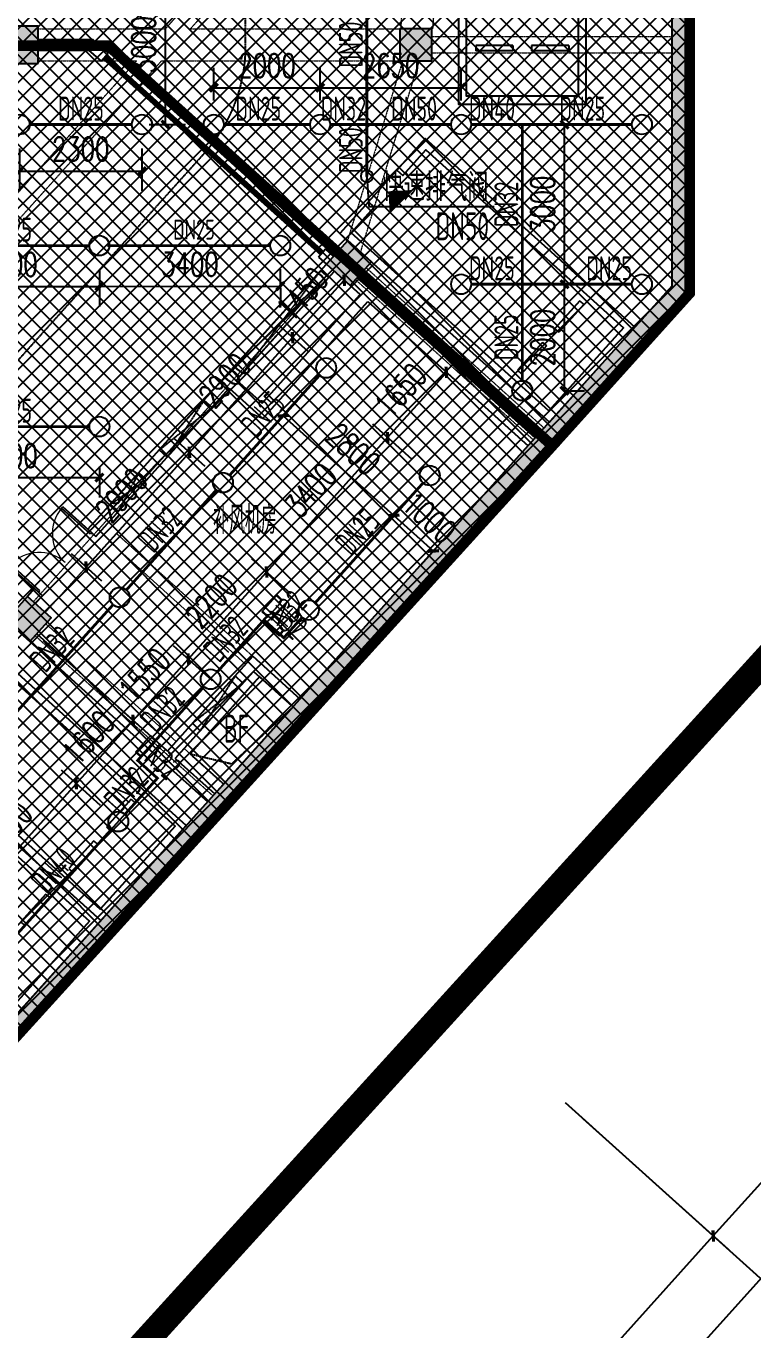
# Model space of a CAD drawing. Extents: x 6824721 to 16538177, y 2478193 to 6665639.
# Drawn here: x 8808386 to 8822050, y 2750555 to 2775051 of the extents above; entities that cross this region are included whole.
import ezdxf

# ---------------------------------------------------------------- set-up
doc = ezdxf.new("R2010")
doc.units = 0
doc.header["$LTSCALE"] = 10
for name, pattern in [('__DASH', [0.35, 0.25, -0.1]), ('CONTINOUS', [0]), ('DASH', [0.35, 0.25, -0.1])]:
    doc.linetypes.add(name, pattern=pattern)
for name, color, linetype in [('0-wo', 8, 'Continuous'), ('00-停车位', 67, 'Continuous'), ('AXIS', 3, 'Continuous'), ('PUB_HATCH', 8, 'Continuous'), ('S-梁-实线', 4, 'CONTINOUS'), ('S-梁-虚线', 4, 'DASH'), ('W-EQUIP_喷头', 7, 'Continuous'), ('W-PIPE-喷淋中', 6, 'Continuous'), ('W-TEXT_喷淋', 7, 'Continuous'), ('W-TWT_DIM', 3, 'Continuous'), ('W-TWT_LEAD', 3, 'Continuous'), ('W-VALVE_喷淋', 7, 'Continuous'), ('WALL', 9, 'Continuous'), ('画水辅助', 6, 'Continuous')]:
    doc.layers.add(name, color=color, linetype=linetype)
doc.layers.add('钢梁', color=141, linetype='Continuous', lineweight=18)
doc.styles.add('8B2_02', font='tssdeng.shx', dxfattribs={"width": 0.7, "bigfont": 'TSSDCHN.shx'})
doc.styles.add('_TCH_DIM_T3', font='SIMPLEX', dxfattribs={"width": 0.705882, "bigfont": 'GBCBIG'})
doc.styles.add('_TWT_PIPEDN', font='TSSDENG', dxfattribs={"width": 0.8, "height": 3.5, "bigfont": 'TSSDCHN'})
doc.styles.add('_TWT_SERIAL', font='TSSDENG', dxfattribs={"width": 0.8, "height": 3.5, "bigfont": 'TSSDCHN'})
doc.styles.add('STANDARD_T3', font='TSSDENG.shx', dxfattribs={"width": 0.56, "bigfont": 'TSSDCHN.shx'})
doc.dimstyles.new('_TCH_ARCH&&150', dxfattribs={"dimtxt": 525, "dimasz": 150, "dimexe": 375, "dimexo": 450, "dimgap": 150, "dimtad": 1, "dimdec": 0, "dimzin": 0, "dimdsep": 46, "dimtxsty": 'STANDARD_T3', "dimblk": 'ARCHTICK', "dimcen": 0.09, "dimclrt": 7, "dimazin": 2, "dimtfac": 1, "dimtdec": 0, "dimtix": 1, "dimtmove": 2, "dimatfit": 3, "dimfxl": 0, "dimtolj": 1, "dimtzin": 0, "dimarcsym": 0})
doc.dimstyles.new('_TWT_ARCH&&150', dxfattribs={"dimtxt": 446.25, "dimasz": 150, "dimexe": 375, "dimexo": 450, "dimgap": 189.375, "dimtad": 1, "dimdec": 0, "dimzin": 0, "dimdsep": 46, "dimtxsty": '_TCH_DIM_T3', "dimblk": 'ARCHTICK', "dimcen": 0.09, "dimclrt": 7, "dimazin": 2, "dimtfac": 1, "dimtdec": 0, "dimtix": 1, "dimtmove": 2, "dimatfit": 3, "dimfxl": 0, "dimtolj": 1, "dimtzin": 0, "dimarcsym": 0})

# ---------------------------------------------------------------- blocks, each defined once
blk = doc.blocks.new('车位2400x5300')
at = {"layer": '00-停车位', "color": 251}
for p, q in [((-875, -1000), (-175, -1000)), ((-875, -1100), (-875, -1000)), ((-875, -1100), (-175, -1100)), ((-175, -1100), (-175, -1000)), ((175, -1000), (875, -1000)), ((175, -1100), (175, -1000)), ((175, -1100), (875, -1100)), ((875, -1100), (875, -1000)), ((400, -5300), (-400, -5300))]:
    blk.add_line(p, q, dxfattribs=at)
blk.add_lwpolyline([(400, -5150), (400, -5300), (1200, -5300), (1200, 0), (-1200, 0), (-1200, -5300), (-400, -5300), (-400, -5150), (-1050, -5150), (-1050, -150), (1050, -150), (1050, -5150), (400, -5150)], dxfattribs=at)
blk.add_lwpolyline([(0, -5150, 0, 600, 0), (0, -4850, 600, 600, 0)], format="xyseb", dxfattribs=at)
blk = doc.blocks.new('A$C405108C4')
at = {"color": 252, "linetype": 'DASH', "elevation": 2600}
for points in [[(103688, -175552), (105511, -173826)], [(105362, -173692), (103837, -175686)]]:
    blk.add_lwpolyline(points, dxfattribs=at)
at = {"color": 252, "linetype": 'DASH'}
for points in [[(102327, -177063), (103312, -176268)], [(103164, -176134), (102476, -177197)], [(101939, -177494), (101552, -178222)], [(102088, -177628), (101404, -178089)], [(103896, -181448), (102950, -182199)], [(103755, -181306), (103092, -182341)]]:
    blk.add_lwpolyline(points, dxfattribs=at)
at = {"layer": '画水辅助', "color": 4, "elevation": 2600}
blk.add_lwpolyline([(105362, -173692), (103688, -175552), (103837, -175686), (105511, -173826), (105362, -173692)], dxfattribs=at)
at = {"layer": '画水辅助', "color": 4}
for points in [[(103312, -176268), (102476, -177197), (102327, -177063), (103164, -176134), (103312, -176268)], [(102088, -177628), (101939, -177494), (101404, -178089), (101552, -178222), (102088, -177628)], [(103755, -181306), (102950, -182199), (103092, -182341), (103896, -181448), (103755, -181306)]]:
    blk.add_lwpolyline(points, dxfattribs=at)
blk = doc.blocks.new('_FZH')
blk.add_lwpolyline([(-0.5, -0.5), (0.5, -0.5), (0.5, 0.5), (-0.5, 0.5)], close=True)
at = {"layer": 'PUB_HATCH'}
blk.add_solid([(-0.5, -0.5), (0.5, -0.5), (-0.5, 0.5), (0.5, 0.5)], dxfattribs=at)
blk = doc.blocks.new('$DorLib2D$00000213')
at = {"color": 0, "linetype": 'DASH', "const_width": 0.02}
blk.add_lwpolyline([(0.5, 0), (-0.5, 0)], dxfattribs=at)
blk = doc.blocks.new('$DorLib2D$00000002')
for p, q in [((-0.5, 0), (-0.5, 0.4875)), ((-0.475, 0.4875), (-0.5, 0.4875)), ((-0.475, 0), (-0.475, 0.4875)), ((0.475, 0), (0.475, 0.4875)), ((0.475, 0.4875), (0.5, 0.4875)), ((0.5, 0), (0.5, 0.4875)), ((-0.5, 0), (-0.475, 0)), ((0.5, 0), (0.475, 0))]:
    blk.add_line(p, q)
at = {"lineweight": 13}
for centre, start, end in [((-0.4875, 0), 0, 88.53072), ((0.4875, 0), 91.46928, 180)]:
    blk.add_arc(centre, 0.4875, start, end, dxfattribs=at)
blk = doc.blocks.new('_ArchTick')
at = {"color": 0, "linetype": 'ByBlock', "const_width": 0.4}
blk.add_lwpolyline([(-0.5, -0.5), (0.5, 0.5)], dxfattribs=at)
blk = doc.blocks.new('*D266')
at = {"layer": 'AXIS', "color": 0, "lineweight": -2, "transparency": 16777216}
for p, q in [((91809, 733633), (95432, 730371)), ((5657, 631227), (95154, 730622)), ((2313, 634238), (5936, 630976))]:
    blk.add_line(p, q, dxfattribs=at)
at = {"layer": 'Defpoints', "color": 0, "transparency": 16777216}
for p in [(91475, 733934), (95154, 730622), (1979, 634539)]:
    blk.add_point(p, dxfattribs=at)
at = {"layer": 'AXIS', "color": 0, "lineweight": -2, "transparency": 16777216, "xscale": 150, "yscale": 150, "zscale": 150}
for p, rotation in [((95154, 730622), 47.99999999999577), ((5657, 631227), 227.9999999999958)]:
    blk.add_blockref('_ArchTick', p, dxfattribs=dict(at, rotation=rotation))
at = {"layer": 'AXIS', "color": 7, "transparency": 16777216, "insert": (50099, 681200), "char_height": 446.2, "attachment_point": 5, "rotation": 48, "style": '_TCH_DIM_T3'}
blk.add_mtext('\\A1;133750', dxfattribs=at)
blk = doc.blocks.new('*D269')
at = {"layer": 'AXIS', "color": 0, "lineweight": -2, "transparency": 16777216}
for p, q in [((20380, 654303), (23111, 651844)), ((16810, 645406), (22832, 652094)), ((14358, 647614), (17089, 645155))]:
    blk.add_line(p, q, dxfattribs=at)
at = {"layer": 'Defpoints', "color": 0, "transparency": 16777216}
for p in [(20045, 654604), (22832, 652094), (14023, 647915)]:
    blk.add_point(p, dxfattribs=at)
at = {"layer": 'AXIS', "color": 0, "lineweight": -2, "transparency": 16777216, "xscale": 150, "yscale": 150, "zscale": 150}
for p, rotation in [((22832, 652094), 47.9999999999955), ((16810, 645406), 227.9999999999955)]:
    blk.add_blockref('_ArchTick', p, dxfattribs=dict(at, rotation=rotation))
at = {"layer": 'AXIS', "color": 7, "transparency": 16777216, "insert": (19515, 649026), "char_height": 446.2, "attachment_point": 5, "rotation": 48, "style": '_TCH_DIM_T3'}
blk.add_mtext('\\A1;9000', dxfattribs=at)
blk = doc.blocks.new('*D270')
at = {"layer": 'AXIS', "color": 0, "lineweight": -2, "transparency": 16777216}
for p, q in [((26402, 660991), (29133, 658532)), ((22832, 652094), (28854, 658783)), ((20380, 654303), (23111, 651844))]:
    blk.add_line(p, q, dxfattribs=at)
at = {"layer": 'Defpoints', "color": 0, "transparency": 16777216}
for p in [(26068, 661292), (28854, 658783), (20045, 654604)]:
    blk.add_point(p, dxfattribs=at)
at = {"layer": 'AXIS', "color": 0, "lineweight": -2, "transparency": 16777216, "xscale": 150, "yscale": 150, "zscale": 150}
for p, rotation in [((28854, 658783), 47.99999999999608), ((22832, 652094), 227.9999999999961)]:
    blk.add_blockref('_ArchTick', p, dxfattribs=dict(at, rotation=rotation))
at = {"layer": 'AXIS', "color": 7, "transparency": 16777216, "insert": (25537, 655715), "char_height": 446.2, "attachment_point": 5, "rotation": 48, "style": '_TCH_DIM_T3'}
blk.add_mtext('\\A1;9000', dxfattribs=at)
blk = doc.blocks.new('jkytk')
at = {"layer": 'WALL', "color": 1, "const_width": 200}
blk.add_lwpolyline([(8498859, 2828327), (8482776, 2828327), (8482776, 2792327), (8498891, 2792327), (8498891, 2783328), (8504550, 2783328), (8512897, 2775813), (8515479, 2778680), (8515479, 2788843), (8565856, 2844792), (8558488, 2851427), (8549989, 2851427), (8549989, 2856072), (8515539, 2856072), (8515539, 2864326), (8498940, 2864325), (8498889, 2828327)], dxfattribs=at)
blk.add_lwpolyline([(8466189, 2792334), (8461189, 2792327), (8461189, 2792327), (8434039, 2792327), (8434039, 2753027), (8434039, 2753027), (8434039, 2759127), (8434039, 2759127), (8434039, 2753027), (8403214, 2753027), (8403214, 2744027), (8403214, 2744027), (8403214, 2739327), (8479774, 2739327), (8512896, 2775811), (8504549, 2783327), (8498891, 2783328), (8498891, 2792315), (8482776, 2792342), (8482776, 2801322), (8466189, 2801322)], close=True, dxfattribs=at)
blk = doc.blocks.new('LIANGMOBAN')
at = {"layer": 'S-梁-实线', "lineweight": 18}
for p, q in [((1943041, 49089), (1940478, 51398)), ((1941737, 47640), (1939284, 49848)), ((1941885, 47506), (1943190, 48956)), ((1943933, 48286), (1943190, 48956)), ((1942628, 46837), (1941885, 47506))]:
    blk.add_line(p, q, dxfattribs=at)
at = {"layer": 'S-梁-虚线', "color": 8, "lineweight": 18}
for p, q in [((1946562, 61027), (1946925, 66494)), ((1946313, 66337), (1941533, 61028)), ((1942004, 61028), (1946275, 65773)), ((1945961, 61028), (1946275, 65773)), ((1939141, 61028), (1941533, 61028)), ((1942004, 61028), (1945941, 61028)), ((1951056, 60878), (1946541, 60878)), ((1946541, 60578), (1951056, 60578)), ((1933025, 51579), (1940993, 60428)), ((1933416, 51491), (1941464, 60428)), ((1939141, 60428), (1940993, 60428)), ((1941464, 60428), (1945941, 60428)), ((1945992, 60428), (1944954, 57042)), ((1945203, 56832), (1946306, 60428)), ((1939050, 50261), (1944671, 56503)), ((1948651, 53526), (1945306, 56537)), ((1940611, 51546), (1944894, 56303)), ((1945106, 56314), (1948450, 53303)), ((1944067, 48435), (1940611, 51546)), ((1939273, 50060), (1940478, 51398)), ((1942428, 46614), (1939083, 49625)), ((1943041, 49089), (1941737, 47640))]:
    blk.add_line(p, q, dxfattribs=at)
blk = doc.blocks.new('*D579')
at = {"layer": 'Defpoints', "color": 0, "transparency": 16777216}
for p in [(8811456, 2767043), (8812088, 2766474), (8810147, 2764319)]:
    blk.add_point(p, dxfattribs=at)
at = {"layer": 'W-TWT_DIM', "color": 0, "lineweight": -2, "transparency": 16777216}
for p, q in [((8811753, 2766775), (8811177, 2767294)), ((8809515, 2764888), (8811456, 2767043)), ((8809813, 2764620), (8809237, 2765139))]:
    blk.add_line(p, q, dxfattribs=at)
at = {"layer": 'W-TWT_DIM', "color": 0, "lineweight": -2, "transparency": 16777216, "xscale": 150, "yscale": 150, "zscale": 150}
for p, rotation in [((8811456, 2767043), 48.00000000003931), ((8809515, 2764888), 228.0000000000393)]:
    blk.add_blockref('_ArchTick', p, dxfattribs=dict(at, rotation=rotation))
at = {"layer": 'W-TWT_DIM', "color": 7, "transparency": 16777216, "insert": (8810179, 2766241), "char_height": 446.2, "attachment_point": 5, "rotation": 48, "style": '_TCH_DIM_T3'}
blk.add_mtext('\\A1;2900', dxfattribs=at)
blk = doc.blocks.new('*D580')
at = {"layer": 'Defpoints', "color": 0, "transparency": 16777216}
for p in [(8813396, 2769198), (8814028, 2768629), (8812088, 2766474)]:
    blk.add_point(p, dxfattribs=at)
at = {"layer": 'W-TWT_DIM', "color": 0, "lineweight": -2, "transparency": 16777216}
for p, q in [((8813694, 2768930), (8813118, 2769449)), ((8811456, 2767043), (8813396, 2769198)), ((8811753, 2766775), (8811177, 2767294))]:
    blk.add_line(p, q, dxfattribs=at)
at = {"layer": 'W-TWT_DIM', "color": 0, "lineweight": -2, "transparency": 16777216, "xscale": 150, "yscale": 150, "zscale": 150}
for p, rotation in [((8813396, 2769198), 48.00000000003891), ((8811456, 2767043), 228.0000000000389)]:
    blk.add_blockref('_ArchTick', p, dxfattribs=dict(at, rotation=rotation))
at = {"layer": 'W-TWT_DIM', "color": 7, "transparency": 16777216, "insert": (8812120, 2768396), "char_height": 446.2, "attachment_point": 5, "rotation": 48, "style": '_TCH_DIM_T3'}
blk.add_mtext('\\A1;2900', dxfattribs=at)
blk = doc.blocks.new('*D581')
at = {"layer": 'Defpoints', "color": 0, "transparency": 16777216}
for p in [(8814367, 2770276), (8814998, 2769707), (8814028, 2768629)]:
    blk.add_point(p, dxfattribs=at)
at = {"layer": 'W-TWT_DIM', "color": 0, "lineweight": -2, "transparency": 16777216}
for p, q in [((8814664, 2770008), (8814088, 2770527)), ((8813396, 2769198), (8814367, 2770276)), ((8813694, 2768930), (8813118, 2769449))]:
    blk.add_line(p, q, dxfattribs=at)
at = {"layer": 'W-TWT_DIM', "color": 0, "lineweight": -2, "transparency": 16777216, "xscale": 150, "yscale": 150, "zscale": 150}
for p, rotation in [((8814367, 2770276), 48.00000000003084), ((8813396, 2769198), 228.0000000000309)]:
    blk.add_blockref('_ArchTick', p, dxfattribs=dict(at, rotation=rotation))
at = {"layer": 'W-TWT_DIM', "color": 7, "transparency": 16777216, "insert": (8813575, 2770013), "char_height": 446.2, "attachment_point": 5, "rotation": 48, "style": '_TCH_DIM_T3'}
blk.add_mtext('\\A1;1450', dxfattribs=at)
blk = doc.blocks.new('*D656')
at = {"layer": 'Defpoints', "color": 0, "transparency": 16777216}
for p in [(8813914, 2773894), (8811914, 2773201), (8813914, 2773201)]:
    blk.add_point(p, dxfattribs=at)
at = {"layer": 'W-TWT_DIM', "color": 0, "lineweight": -2, "transparency": 16777216}
for p, q in [((8811914, 2773651), (8811914, 2774269)), ((8813914, 2773651), (8813914, 2774269)), ((8811914, 2773894), (8813914, 2773894))]:
    blk.add_line(p, q, dxfattribs=at)
at = {"layer": 'W-TWT_DIM', "color": 0, "lineweight": -2, "transparency": 16777216, "xscale": 150, "yscale": 150, "zscale": 150, "rotation": 180}
blk.add_blockref('_ArchTick', (8811914, 2773894), dxfattribs=at)
at = {"layer": 'W-TWT_DIM', "color": 0, "lineweight": -2, "transparency": 16777216, "xscale": 150, "yscale": 150, "zscale": 150}
blk.add_blockref('_ArchTick', (8813914, 2773894), dxfattribs=at)
at = {"layer": 'W-TWT_DIM', "color": 7, "transparency": 16777216, "insert": (8812914, 2774307), "char_height": 446.2, "attachment_point": 5, "style": '_TCH_DIM_T3'}
blk.add_mtext('\\A1;2000', dxfattribs=at)
blk = doc.blocks.new('*D657')
at = {"layer": 'Defpoints', "color": 0, "transparency": 16777216}
for p in [(8816564, 2773894), (8813914, 2773201), (8816564, 2773201)]:
    blk.add_point(p, dxfattribs=at)
at = {"layer": 'W-TWT_DIM', "color": 0, "lineweight": -2, "transparency": 16777216}
for p, q in [((8813914, 2773651), (8813914, 2774269)), ((8816564, 2773651), (8816564, 2774269)), ((8813914, 2773894), (8816564, 2773894))]:
    blk.add_line(p, q, dxfattribs=at)
at = {"layer": 'W-TWT_DIM', "color": 0, "lineweight": -2, "transparency": 16777216, "xscale": 150, "yscale": 150, "zscale": 150, "rotation": 180}
blk.add_blockref('_ArchTick', (8813914, 2773894), dxfattribs=at)
at = {"layer": 'W-TWT_DIM', "color": 0, "lineweight": -2, "transparency": 16777216, "xscale": 150, "yscale": 150, "zscale": 150}
blk.add_blockref('_ArchTick', (8816564, 2773894), dxfattribs=at)
at = {"layer": 'W-TWT_DIM', "color": 7, "transparency": 16777216, "insert": (8815239, 2774307), "char_height": 446.2, "attachment_point": 5, "style": '_TCH_DIM_T3'}
blk.add_mtext('\\A1;2650', dxfattribs=at)
blk = doc.blocks.new('*D658')
at = {"layer": 'Defpoints', "color": 0, "transparency": 16777216}
for p in [(8818107, 2773201), (8818509, 2773201), (8818107, 2770201)]:
    blk.add_point(p, dxfattribs=at)
at = {"layer": 'W-TWT_DIM', "color": 0, "lineweight": -2, "transparency": 16777216}
for p, q in [((8818509, 2770201), (8818509, 2773201)), ((8818557, 2773201), (8818884, 2773201)), ((8818557, 2770201), (8818884, 2770201))]:
    blk.add_line(p, q, dxfattribs=at)
at = {"layer": 'W-TWT_DIM', "color": 0, "lineweight": -2, "transparency": 16777216, "xscale": 150, "yscale": 150, "zscale": 150}
for p, rotation in [((8818509, 2773201), 90), ((8818509, 2770201), 270)]:
    blk.add_blockref('_ArchTick', p, dxfattribs=dict(at, rotation=rotation))
at = {"layer": 'W-TWT_DIM', "color": 7, "transparency": 16777216, "insert": (8818096, 2771701), "char_height": 446.2, "attachment_point": 5, "rotation": 90, "style": '_TCH_DIM_T3'}
blk.add_mtext('\\A1;3000', dxfattribs=at)
blk = doc.blocks.new('*D659')
at = {"layer": 'Defpoints', "color": 0, "transparency": 16777216}
for p in [(8818107, 2770201), (8818509, 2770201), (8818107, 2768201)]:
    blk.add_point(p, dxfattribs=at)
at = {"layer": 'W-TWT_DIM', "color": 0, "lineweight": -2, "transparency": 16777216}
for p, q in [((8818509, 2768201), (8818509, 2770201)), ((8818557, 2770201), (8818884, 2770201)), ((8818557, 2768201), (8818884, 2768201))]:
    blk.add_line(p, q, dxfattribs=at)
at = {"layer": 'W-TWT_DIM', "color": 0, "lineweight": -2, "transparency": 16777216, "xscale": 150, "yscale": 150, "zscale": 150}
for p, rotation in [((8818509, 2770201), 90), ((8818509, 2768201), 270)]:
    blk.add_blockref('_ArchTick', p, dxfattribs=dict(at, rotation=rotation))
at = {"layer": 'W-TWT_DIM', "color": 7, "transparency": 16777216, "insert": (8818096, 2769201), "char_height": 446.2, "attachment_point": 5, "rotation": 90, "style": '_TCH_DIM_T3'}
blk.add_mtext('\\A1;2000', dxfattribs=at)
blk = doc.blocks.new('*D787')
at = {"layer": 'Defpoints', "color": 0, "transparency": 16777216}
for p in [(8806364, 2767226), (8809764, 2767226), (8809764, 2766569)]:
    blk.add_point(p, dxfattribs=at)
at = {"layer": 'W-TWT_DIM', "color": 0, "lineweight": -2, "transparency": 16777216}
for p, q in [((8806364, 2766776), (8806364, 2766194)), ((8809764, 2766776), (8809764, 2766194)), ((8806364, 2766569), (8809764, 2766569))]:
    blk.add_line(p, q, dxfattribs=at)
at = {"layer": 'W-TWT_DIM', "color": 0, "lineweight": -2, "transparency": 16777216, "xscale": 150, "yscale": 150, "zscale": 150, "rotation": 180}
blk.add_blockref('_ArchTick', (8806364, 2766569), dxfattribs=at)
at = {"layer": 'W-TWT_DIM', "color": 0, "lineweight": -2, "transparency": 16777216, "xscale": 150, "yscale": 150, "zscale": 150}
blk.add_blockref('_ArchTick', (8809764, 2766569), dxfattribs=at)
at = {"layer": 'W-TWT_DIM', "color": 7, "transparency": 16777216, "insert": (8808064, 2766981), "char_height": 446.2, "attachment_point": 5, "style": '_TCH_DIM_T3'}
blk.add_mtext('\\A1;3400', dxfattribs=at)
blk = doc.blocks.new('*D791')
at = {"layer": 'Defpoints', "color": 0, "transparency": 16777216}
for p in [(8808264, 2773201), (8810564, 2773201), (8810564, 2772328)]:
    blk.add_point(p, dxfattribs=at)
at = {"layer": 'W-TWT_DIM', "color": 0, "lineweight": -2, "transparency": 16777216}
for p, q in [((8808264, 2772751), (8808264, 2771953)), ((8810564, 2772751), (8810564, 2771953)), ((8808264, 2772328), (8810564, 2772328))]:
    blk.add_line(p, q, dxfattribs=at)
at = {"layer": 'W-TWT_DIM', "color": 0, "lineweight": -2, "transparency": 16777216, "xscale": 150, "yscale": 150, "zscale": 150, "rotation": 180}
blk.add_blockref('_ArchTick', (8808264, 2772328), dxfattribs=at)
at = {"layer": 'W-TWT_DIM', "color": 0, "lineweight": -2, "transparency": 16777216, "xscale": 150, "yscale": 150, "zscale": 150}
blk.add_blockref('_ArchTick', (8810564, 2772328), dxfattribs=at)
at = {"layer": 'W-TWT_DIM', "color": 7, "transparency": 16777216, "insert": (8809414, 2772740), "char_height": 446.2, "attachment_point": 5, "style": '_TCH_DIM_T3'}
blk.add_mtext('\\A1;2300', dxfattribs=at)
blk = doc.blocks.new('*D951')
at = {"layer": 'Defpoints', "color": 0, "transparency": 16777216}
for p in [(8806364, 2770927), (8809764, 2770932), (8809765, 2770161)]:
    blk.add_point(p, dxfattribs=at)
at = {"layer": 'W-TWT_DIM', "color": 0, "lineweight": -2, "transparency": 16777216}
for p, q in [((8806365, 2770477), (8806366, 2769781)), ((8809765, 2770482), (8809766, 2769786)), ((8806365, 2770156), (8809765, 2770161))]:
    blk.add_line(p, q, dxfattribs=at)
at = {"layer": 'W-TWT_DIM', "color": 0, "lineweight": -2, "transparency": 16777216, "xscale": 150, "yscale": 150, "zscale": 150}
for p, rotation in [((8806365, 2770156), 180.0842584394222), ((8809765, 2770161), 0.08425843942224119)]:
    blk.add_blockref('_ArchTick', p, dxfattribs=dict(at, rotation=rotation))
at = {"layer": 'W-TWT_DIM', "color": 7, "transparency": 16777216, "insert": (8808065, 2770571), "char_height": 446.2, "attachment_point": 5, "rotation": 0.0843, "style": '_TCH_DIM_T3'}
blk.add_mtext('\\A1;3400', dxfattribs=at)
blk = doc.blocks.new('*D952')
at = {"layer": 'Defpoints', "color": 0, "transparency": 16777216}
for p in [(8809764, 2770932), (8813164, 2770937), (8813165, 2770166)]:
    blk.add_point(p, dxfattribs=at)
at = {"layer": 'W-TWT_DIM', "color": 0, "lineweight": -2, "transparency": 16777216}
for p, q in [((8809765, 2770482), (8809766, 2769786)), ((8813165, 2770487), (8813166, 2769791)), ((8809765, 2770161), (8813165, 2770166))]:
    blk.add_line(p, q, dxfattribs=at)
at = {"layer": 'W-TWT_DIM', "color": 0, "lineweight": -2, "transparency": 16777216, "xscale": 150, "yscale": 150, "zscale": 150}
for p, rotation in [((8809765, 2770161), 180.0842584394277), ((8813165, 2770166), 0.0842584394276354)]:
    blk.add_blockref('_ArchTick', p, dxfattribs=dict(at, rotation=rotation))
at = {"layer": 'W-TWT_DIM', "color": 7, "transparency": 16777216, "insert": (8811465, 2770576), "char_height": 446.2, "attachment_point": 5, "rotation": 0.0843, "style": '_TCH_DIM_T3'}
blk.add_mtext('\\A1;3400', dxfattribs=at)
blk = doc.blocks.new('*D1047')
at = {"layer": 'Defpoints', "color": 0, "transparency": 16777216}
for p in [(8816287, 2768546), (8817079, 2767833), (8815975, 2766607)]:
    blk.add_point(p, dxfattribs=at)
at = {"layer": 'W-TWT_DIM', "color": 0, "lineweight": -2, "transparency": 16777216}
for p, q in [((8816745, 2768134), (8816008, 2768797)), ((8815183, 2767320), (8816287, 2768546)), ((8815641, 2766908), (8814904, 2767571))]:
    blk.add_line(p, q, dxfattribs=at)
at = {"layer": 'W-TWT_DIM', "color": 0, "lineweight": -2, "transparency": 16777216, "xscale": 150, "yscale": 150, "zscale": 150}
for p, rotation in [((8816287, 2768546), 48.0000000000158), ((8815183, 2767320), 228.0000000000158)]:
    blk.add_blockref('_ArchTick', p, dxfattribs=dict(at, rotation=rotation))
at = {"layer": 'W-TWT_DIM', "color": 7, "transparency": 16777216, "insert": (8815428, 2768209), "char_height": 446.2, "attachment_point": 5, "rotation": 48, "style": '_TCH_DIM_T3'}
blk.add_mtext('\\A1;1650', dxfattribs=at)
blk = doc.blocks.new('*D1048')
at = {"layer": 'Defpoints', "color": 0, "transparency": 16777216}
for p in [(8815183, 2767320), (8815975, 2766607), (8813700, 2764080)]:
    blk.add_point(p, dxfattribs=at)
at = {"layer": 'W-TWT_DIM', "color": 0, "lineweight": -2, "transparency": 16777216}
for p, q in [((8815641, 2766908), (8814904, 2767571)), ((8812908, 2764794), (8815183, 2767320)), ((8813366, 2764382), (8812629, 2765045))]:
    blk.add_line(p, q, dxfattribs=at)
at = {"layer": 'W-TWT_DIM', "color": 0, "lineweight": -2, "transparency": 16777216, "xscale": 150, "yscale": 150, "zscale": 150}
for p, rotation in [((8815183, 2767320), 48.00000000002534), ((8812908, 2764794), 228.0000000000253)]:
    blk.add_blockref('_ArchTick', p, dxfattribs=dict(at, rotation=rotation))
at = {"layer": 'W-TWT_DIM', "color": 7, "transparency": 16777216, "insert": (8813739, 2766333), "char_height": 446.2, "attachment_point": 5, "rotation": 48, "style": '_TCH_DIM_T3'}
blk.add_mtext('\\A1;3400', dxfattribs=at)
blk = doc.blocks.new('*D1049')
at = {"layer": 'Defpoints', "color": 0, "transparency": 16777216}
for p in [(8812908, 2764794), (8813700, 2764080), (8812228, 2762445)]:
    blk.add_point(p, dxfattribs=at)
at = {"layer": 'W-TWT_DIM', "color": 0, "lineweight": -2, "transparency": 16777216}
for p, q in [((8813366, 2764382), (8812629, 2765045)), ((8811436, 2763159), (8812908, 2764794)), ((8811893, 2762747), (8811157, 2763410))]:
    blk.add_line(p, q, dxfattribs=at)
at = {"layer": 'W-TWT_DIM', "color": 0, "lineweight": -2, "transparency": 16777216, "xscale": 150, "yscale": 150, "zscale": 150}
for p, rotation in [((8812908, 2764794), 48.00000000002373), ((8811436, 2763159), 228.0000000000237)]:
    blk.add_blockref('_ArchTick', p, dxfattribs=dict(at, rotation=rotation))
at = {"layer": 'W-TWT_DIM', "color": 7, "transparency": 16777216, "insert": (8811865, 2764252), "char_height": 446.2, "attachment_point": 5, "rotation": 48, "style": '_TCH_DIM_T3'}
blk.add_mtext('\\A1;2200', dxfattribs=at)
blk = doc.blocks.new('*D1050')
at = {"layer": 'Defpoints', "color": 0, "transparency": 16777216}
for p in [(8811436, 2763159), (8812228, 2762445), (8811191, 2761294)]:
    blk.add_point(p, dxfattribs=at)
at = {"layer": 'W-TWT_DIM', "color": 0, "lineweight": -2, "transparency": 16777216}
for p, q in [((8811893, 2762747), (8811157, 2763410)), ((8810399, 2762007), (8811436, 2763159)), ((8810856, 2761595), (8810120, 2762258))]:
    blk.add_line(p, q, dxfattribs=at)
at = {"layer": 'W-TWT_DIM', "color": 0, "lineweight": -2, "transparency": 16777216, "xscale": 150, "yscale": 150, "zscale": 150}
for p, rotation in [((8811436, 2763159), 48.00000000004987), ((8810399, 2762007), 228.0000000000499)]:
    blk.add_blockref('_ArchTick', p, dxfattribs=dict(at, rotation=rotation))
at = {"layer": 'W-TWT_DIM', "color": 7, "transparency": 16777216, "insert": (8810611, 2762859), "char_height": 446.2, "attachment_point": 5, "rotation": 48, "style": '_TCH_DIM_T3'}
blk.add_mtext('\\A1;1550', dxfattribs=at)
blk = doc.blocks.new('*D1051')
at = {"layer": 'Defpoints', "color": 0, "transparency": 16777216}
for p in [(8810399, 2762007), (8811191, 2761294), (8810120, 2760105)]:
    blk.add_point(p, dxfattribs=at)
at = {"layer": 'W-TWT_DIM', "color": 0, "lineweight": -2, "transparency": 16777216}
for p, q in [((8810856, 2761595), (8810120, 2762258)), ((8809328, 2760818), (8810399, 2762007)), ((8809786, 2760406), (8809049, 2761069))]:
    blk.add_line(p, q, dxfattribs=at)
at = {"layer": 'W-TWT_DIM', "color": 0, "lineweight": -2, "transparency": 16777216, "xscale": 150, "yscale": 150, "zscale": 150}
for p, rotation in [((8810399, 2762007), 48.00000000001252), ((8809328, 2760818), 228.0000000000125)]:
    blk.add_blockref('_ArchTick', p, dxfattribs=dict(at, rotation=rotation))
at = {"layer": 'W-TWT_DIM', "color": 7, "transparency": 16777216, "insert": (8809557, 2761688), "char_height": 446.2, "attachment_point": 5, "rotation": 48, "style": '_TCH_DIM_T3'}
blk.add_mtext('\\A1;1600', dxfattribs=at)
blk = doc.blocks.new('*D1052')
at = {"layer": 'Defpoints', "color": 0, "transparency": 16777216}
for p in [(8809328, 2760818), (8810120, 2760105), (8808113, 2757875)]:
    blk.add_point(p, dxfattribs=at)
at = {"layer": 'W-TWT_DIM', "color": 0, "lineweight": -2, "transparency": 16777216}
for p, q in [((8809786, 2760406), (8809049, 2761069)), ((8807321, 2758588), (8809328, 2760818)), ((8807778, 2758176), (8807042, 2758839))]:
    blk.add_line(p, q, dxfattribs=at)
at = {"layer": 'W-TWT_DIM', "color": 0, "lineweight": -2, "transparency": 16777216, "xscale": 150, "yscale": 150, "zscale": 150}
for p, rotation in [((8809328, 2760818), 48.00000000001771), ((8807321, 2758588), 228.0000000000177)]:
    blk.add_blockref('_ArchTick', p, dxfattribs=dict(at, rotation=rotation))
at = {"layer": 'W-TWT_DIM', "color": 7, "transparency": 16777216, "insert": (8808018, 2759979), "char_height": 446.2, "attachment_point": 5, "rotation": 48, "style": '_TCH_DIM_T3'}
blk.add_mtext('\\A1;3000', dxfattribs=at)
blk = doc.blocks.new('*D1064')
at = {"layer": 'Defpoints', "color": 0, "transparency": 16777216}
for p in [(8815584, 2766173), (8816327, 2765504), (8816043, 2765189)]:
    blk.add_point(p, dxfattribs=at)
at = {"layer": 'W-TWT_DIM', "color": 0, "lineweight": -2, "transparency": 16777216}
for p, q in [((8815283, 2765838), (8815049, 2765579)), ((8815300, 2765858), (8816043, 2765189)), ((8816026, 2765169), (8815793, 2764910))]:
    blk.add_line(p, q, dxfattribs=at)
at = {"layer": 'W-TWT_DIM', "color": 0, "lineweight": -2, "transparency": 16777216, "xscale": 150, "yscale": 150, "zscale": 150}
for p, rotation in [((8815300, 2765858), 137.9999999999228), ((8816043, 2765189), 317.9999999999228)]:
    blk.add_blockref('_ArchTick', p, dxfattribs=dict(at, rotation=rotation))
at = {"layer": 'W-TWT_DIM', "color": 7, "transparency": 16777216, "insert": (8815966, 2765820), "char_height": 446.2, "attachment_point": 5, "rotation": 318, "style": '_TCH_DIM_T3'}
blk.add_mtext('\\A1;1000', dxfattribs=at)
blk = doc.blocks.new('*D1065')
at = {"layer": 'Defpoints', "color": 0, "transparency": 16777216}
for p in [(8813503, 2768046), (8815584, 2766173), (8815300, 2765858)]:
    blk.add_point(p, dxfattribs=at)
at = {"layer": 'W-TWT_DIM', "color": 0, "lineweight": -2, "transparency": 16777216}
for p, q in [((8813202, 2767712), (8812969, 2767453)), ((8813220, 2767731), (8815300, 2765858)), ((8815283, 2765838), (8815049, 2765579))]:
    blk.add_line(p, q, dxfattribs=at)
at = {"layer": 'W-TWT_DIM', "color": 0, "lineweight": -2, "transparency": 16777216, "xscale": 150, "yscale": 150, "zscale": 150}
for p, rotation in [((8813220, 2767731), 137.9999999999212), ((8815300, 2765858), 317.9999999999212)]:
    blk.add_blockref('_ArchTick', p, dxfattribs=dict(at, rotation=rotation))
at = {"layer": 'W-TWT_DIM', "color": 7, "transparency": 16777216, "insert": (8814536, 2767101), "char_height": 446.2, "attachment_point": 5, "rotation": 318, "style": '_TCH_DIM_T3'}
blk.add_mtext('\\A1;2800', dxfattribs=at)
blk = doc.blocks.new('*D1128')
at = {"layer": 'Defpoints', "color": 0, "transparency": 16777216}
for p in [(8810247, 2776201), (8811007, 2776201), (8810247, 2773201)]:
    blk.add_point(p, dxfattribs=at)
at = {"layer": 'W-TWT_DIM', "color": 0, "lineweight": -2, "transparency": 16777216}
for p, q in [((8810697, 2776201), (8811382, 2776201)), ((8811007, 2773201), (8811007, 2776201)), ((8810697, 2773201), (8811382, 2773201))]:
    blk.add_line(p, q, dxfattribs=at)
at = {"layer": 'W-TWT_DIM', "color": 0, "lineweight": -2, "transparency": 16777216, "xscale": 150, "yscale": 150, "zscale": 150}
for p, rotation in [((8811007, 2776201), 90), ((8811007, 2773201), 270)]:
    blk.add_blockref('_ArchTick', p, dxfattribs=dict(at, rotation=rotation))
at = {"layer": 'W-TWT_DIM', "color": 7, "transparency": 16777216, "insert": (8810595, 2774701), "char_height": 446.2, "attachment_point": 5, "rotation": 90, "style": '_TCH_DIM_T3'}
blk.add_mtext('\\A1;3000', dxfattribs=at)
blk = doc.blocks.new('$TwtSys$00000125')
blk.add_circle((0, 0, 0), 1)
blk = doc.blocks.new('*X173')
at = {"color": 0}
for p, q in [((67765, 41337), (67838, 41410)), ((67846, 41260), (67765, 41341)), ((67766, 41321), (67854, 41409)), ((67828, 41261), (67766, 41323)), ((67861, 41263), (67768, 41356)), ((67769, 41358), (67817, 41406)), ((67770, 41307), (67868, 41405)), ((67874, 41268), (67773, 41369)), ((67776, 41295), (67880, 41399)), ((67799, 41272), (67777, 41294)), ((67885, 41275), (67780, 41380)), ((67784, 41285), (67890, 41391)), ((67894, 41283), (67788, 41389)), ((67793, 41277), (67898, 41382)), ((67902, 41293), (67798, 41397)), ((67804, 41269), (67906, 41371)), ((67908, 41304), (67809, 41403)), ((67816, 41264), (67911, 41359)), ((67913, 41318), (67822, 41408)), ((67830, 41261), (67914, 41345)), ((67915, 41333), (67838, 41410)), ((67848, 41260), (67914, 41327)), ((67913, 41353), (67858, 41408)), ((67872, 41267), (67908, 41303))]:
    blk.add_line(p, q, dxfattribs=at)
blk = doc.blocks.new('$VALVE$00000374')
at = {"elevation": 0}
blk.add_lwpolyline([(-63, 0, 1), (63, 0, 1), (-63, 0, 1.063538)], format="xyb", dxfattribs=at)
at = {"color": 7}
for radius in [6.64, 4.98]:
    blk.add_circle((0, 0, 0), radius, dxfattribs=at)
for p in [(-63, 0, 0), (63, 0, 0)]:
    blk.add_point(p)
at = {"color": 7, "xscale": 0.0637181236379547, "yscale": 0.0637181236379547, "zscale": 0.0637181236379547}
blk.add_blockref('*X173', (-4323, -2634, 0), dxfattribs=at)
blk = doc.blocks.new('wet 45u67i')
at = {"layer": 'AXIS', "color": 8}
blk.add_line((20045.4, 654603.7), (24504.3, 650588.9), dxfattribs=at)
for p1, p2, distance, picture, middle in [((1978.9, 634538.8), (91475.1, 733934.4), -4950, '*D266', (50099, 681200.4)), ((20045.4, 654603.7), (26067.6, 661292), -3750, '*D270', (25536.7, 655714.6)), ((14023.2, 647915.4), (20045.4, 654603.7), -3750, '*D269', (19514.5, 649026.3))]:
    dim = blk.add_aligned_dim(p1=p1, p2=p2, distance=distance, dimstyle='_TCH_ARCH&&150', dxfattribs=at)
    dim.commit()
    dim.dimension.update_dxf_attribs({"geometry": picture, "text_midpoint": middle})

msp = doc.modelspace()

# ---------------------------------------------------------------- hatches: boundary and pattern name
h = msp.add_hatch()
h.set_pattern_fill('ANSI37', color=8, scale=150)
h.set_pattern_definition([(45, (8303016.86, 2710265.2), (-168.3798, 168.3798), []), (135, (8303016.86, 2710265.2), (-168.3798, -168.3798), [])])
h.paths.add_polyline_path([(8824414.1, 2949451.5), (8824414.1, 2935151.5), (8842714.1, 2935151.5), (8842714.1, 2879526.5), (8827964.1, 2879526.5), (8827964.1, 2881476.5), (8830839.1, 2881476.5), (8830939.1, 2886876.5), (8804334.6, 2886876.5), (8804142.3, 2820149.7), (8833564.1, 2820152.3), (8833564.1, 2817714.5), (8841204.8, 2810768), (8839163.9, 2808501.4), (8843102.6, 2804955), (8820829.2, 2780217.9), (8820829.2, 2770055.4), (8785124.6, 2730401.5), (8708264.1, 2730401.5), (8708264.1, 2736351.5), (8695014.1, 2750701.5), (8695014.1, 2775001.5), (8703014.1, 2775002.8), (8703014.1, 2949451.5), (8712039.3, 2949451.5)])
at = {"layer": '0-wo'}
for points in [[(8820529.2, 2770170.6), (8820829.2, 2770055.4), (8820829.2, 2780217.9), (8820529.2, 2780333)], [(8820829.2, 2770055.4), (8820529.2, 2770170.6), (8817889.1, 2767238.5), (8818112, 2767037.7)], [(8818112, 2767037.7), (8817889.1, 2767238.5), (8813472.8, 2762333.7), (8813695.8, 2762133)], [(8813695.8, 2762133), (8813472.8, 2762333.7), (8811866.9, 2760550.2), (8812089.9, 2760349.4)], [(8812089.9, 2760349.4), (8811866.9, 2760550.2), (8784991, 2730701.5), (8785124.6, 2730401.5)]]:
    msp.add_hatch(color=8, dxfattribs=at).paths.add_polyline_path(points)
at = {"layer": 'W-PIPE-喷淋中'}
for points in [[(8812858.8, 2763893.5), (8812839.3, 2763911), (8812856.9, 2763930.5)], [(8812858.8, 2763893.5), (8812876.4, 2763913), (8812856.9, 2763930.5)], [(8813230.4, 2763558.9), (8813212.8, 2763539.4), (8813232.3, 2763521.8)], [(8813230.4, 2763558.9), (8813249.9, 2763541.3), (8813232.3, 2763521.8)], [(8810483.4, 2761255.3), (8810463.8, 2761272.8), (8810446.3, 2761253.3)], [(8810483.4, 2761255.3), (8810465.8, 2761235.8), (8810446.3, 2761253.3)], [(8810854.9, 2760920.7), (8810872.5, 2760940.2), (8810892, 2760922.6)], [(8810854.9, 2760920.7), (8810874.4, 2760903.1), (8810892, 2760922.6)]]:
    msp.add_hatch(color=256, dxfattribs=at).paths.add_polyline_path(points)

# ---------------------------------------------------------------- linework, layer by layer
at = {"layer": '0-wo', "color": 8}
for p, q in [((8820529.2, 2770170.6), (8820529.2, 2780333)), ((8820829.2, 2770055.4), (8820829.2, 2780217.9)), ((8808614.1, 2774801.5), (8809639, 2774801.5)), ((8809930, 2774539.4), (8809639, 2774801.5)), ((8808614.1, 2774601.5), (8809562.2, 2774601.5)), ((8809562.2, 2774601.5), (8809796.2, 2774390.8)), ((8809796.2, 2774390.8), (8809930, 2774539.4)), ((8814017.3, 2770859.2), (8813883.5, 2770710.5)), ((8814166, 2770725.3), (8814017.3, 2770859.2)), ((8812125.1, 2768458.7), (8814032.1, 2770576.7)), ((8813883.5, 2770710.5), (8814032.1, 2770576.7)), ((8812340.7, 2768399.2), (8814180.8, 2770442.9)), ((8814611.9, 2770323.9), (8814872, 2770089.7)), ((8814478, 2770175.2), (8814663.8, 2770007.9)), ((8814872, 2770089.7), (8817956, 2767312.8)), ((8820529.2, 2770170.6), (8817889.1, 2767238.5)), ((8820829.2, 2770055.4), (8818112, 2767037.7)), ((8812823.7, 2767964.3), (8814663.8, 2770007.9)), ((8812838.5, 2767681.8), (8814812.4, 2769874.1)), ((8814812.4, 2769874.1), (8817822.2, 2767164.1)), ((8812125.1, 2768458.7), (8809549, 2765597.6)), ((8812340.7, 2768399.2), (8812823.7, 2767964.3)), ((8809697.6, 2765463.8), (8812206.8, 2768250.6)), ((8812206.8, 2768250.6), (8812838.5, 2767681.8)), ((8817889.1, 2767238.5), (8813472.8, 2762333.7)), ((8818112, 2767037.7), (8813695.8, 2762133)), ((8809549, 2765597.6), (8809697.6, 2765463.8)), ((8808545.3, 2764482.9), (8808411.4, 2764334.3)), ((8808693.9, 2764349.1), (8808545.3, 2764482.9)), ((8808560.1, 2764200.5), (8808693.9, 2764349.1)), ((8808455.9, 2763486.9), (8810982.5, 2761211.9)), ((8808589.7, 2763635.6), (8811042.1, 2761427.4)), ((8811042.1, 2761427.4), (8812648, 2763211)), ((8812648, 2763211), (8813539.7, 2762408)), ((8811190.7, 2761293.6), (8812662.8, 2762928.5)), ((8812662.8, 2762928.5), (8813405.9, 2762259.4)), ((8813472.8, 2762333.7), (8811866.9, 2760550.2)), ((8813695.8, 2762133), (8812089.9, 2760349.4)), ((8811190.7, 2761293.6), (8811933.8, 2760624.5)), ((8810982.5, 2761211.9), (8811800, 2760475.8)), ((8811866.9, 2760550.2), (8784991, 2730701.5)), ((8812089.9, 2760349.4), (8785124.6, 2730401.5))]:
    msp.add_line(p, q, dxfattribs=at)
at = {"layer": '0-wo', "color": 8, "const_width": 500, "flags": 128}
msp.add_lwpolyline([(8691080.4, 2969119.7), (8705176, 2967745.3), (8719304.3, 2966762.9), (8733454.4, 2966173.1), (8747615.4, 2965976.5), (8823194.8, 2965976.5), (8898774.1, 2965976.5), (8906244.1, 2965790.4), (8913695.6, 2965232.5), (8921110, 2964304.2), (8928469, 2963007.8), (8935754.4, 2961346.6), (8942947.9, 2959324.6), (8950031.8, 2956946.9), (8956988.6, 2954219.3), (8963800.8, 2951148.7), (8970451.7, 2947742.7), (8976924.7, 2944009.6), (8983203.8, 2939958.9), (8911619.7, 2861304.6), (8840035.6, 2782650.4), (8768451.5, 2703996.1), (8691080.4, 2726323), (8691080.4, 2847721.3)], close=True, dxfattribs=at)
at = {"layer": '0-wo', "color": 8, "linetype": '__DASH', "ltscale": 1.5}
msp.add_lwpolyline([(8782889.1, 2747876.5), (8788085.6, 2747876.5, 0.2125566), (8790315, 2748869.1), (8811743.5, 2772667.8, 0.185339), (8812514.1, 2774675.2), (8812514.1, 2867401.5)], format="xyb", dxfattribs=at)
at = {"layer": '0-wo', "color": 8, "linetype": 'DASH'}
for points in [[(8812000.7, 2760698.8), (8813405.9, 2762259.4), (8812774.2, 2762828.1), (8811469.4, 2761379), (8812101.1, 2760810.3)], [(8811469.4, 2761379), (8812253.1, 2761191.8), (8813405.9, 2762259.4)]]:
    msp.add_lwpolyline(points, dxfattribs=at)
at = {"layer": 'W-PIPE-喷淋中', "ltscale": 1.5, "const_width": 52.5}
for points in [[(8814790.8, 2773201.5), (8814790.8, 2776201.5)], [(8808451.6, 2773201.5), (8810376.6, 2773201.5)], [(8812101.6, 2773201.5), (8813726.6, 2773201.5)], [(8814101.6, 2773201.5), (8814790.8, 2773201.5)], [(8814790.8, 2772230.5), (8814790.8, 2773201.5)], [(8814790.8, 2773201.5), (8816376.6, 2773201.5)], [(8816751.6, 2773201.5), (8817714.1, 2773201.5)], [(8817714.1, 2773201.5), (8819776.6, 2773201.5)], [(8817714.1, 2770201.5), (8817714.1, 2773201.5)], [(8806551.6, 2770926.5), (8809576.6, 2770926.5)], [(8809914.1, 2770926.5), (8812976.6, 2770926.5)], [(8816751.6, 2770201.5), (8817714.1, 2770201.5)], [(8817714.1, 2768389), (8817714.1, 2770201.5)], [(8817714.1, 2770201.5), (8819776.6, 2770201.5)], [(8812213, 2766613.5), (8813902.5, 2768489.9)], [(8806551.6, 2767526.5), (8809576.6, 2767526.5)], [(8815849.5, 2766467.7), (8813825.4, 2764219.7)], [(8810272.5, 2764458.4), (8811962, 2766334.8)], [(8808164.7, 2762117.5), (8810021.6, 2764179.7)], [(8811981.7, 2762919.4), (8812858.8, 2763893.5)], [(8812858.8, 2763893.5), (8813230.4, 2763558.9)], [(8813230.4, 2763558.9), (8813574.5, 2763941.1)], [(8810483.4, 2761255.3), (8811730.8, 2762640.7)], [(8810854.9, 2760920.7), (8810483.4, 2761255.3)], [(8810245.5, 2760243.9), (8810854.9, 2760920.7)], [(8809994.6, 2759965.2), (8808238.1, 2758014.5)]]:
    msp.add_lwpolyline(points, dxfattribs=at)
at = {"layer": 'W-TWT_LEAD'}
for p, q in [((8814791, 2772231), (8814826.8, 2771658.9)), ((8814826.8, 2771658.9), (8817184.2, 2771658.9))]:
    msp.add_line(p, q, dxfattribs=at)

# ---------------------------------------------------------------- block references
msp.add_blockref('jkytk', (305383.7, -8645.8))
at = {"layer": '0-wo'}
msp.add_blockref('wet 45u67i', (8798472.7, 2100226.9), dxfattribs=at)
at = {"layer": '0-wo', "color": 8}
msp.add_blockref('A$C405108C4', (8708564.1, 2944151.5), dxfattribs=at)
for p, rotation in [((8817714.1, 2773584.9), 180), ((8819026.6, 2768501.8), 228.0000000068955), ((8810595.6, 2759138.2), 228.0000000141129), ((8808989.7, 2757354.6), 228.0000000141129)]:
    msp.add_blockref('车位2400x5300', p, dxfattribs=dict(at, rotation=rotation))
for name, p, xscale, yscale, zscale, rotation in [('_FZH', (8808264.1, 2774701.5), 700, 700, 700, 90), ('_FZH', (8815714.1, 2774701.5), 600, 600, 600, 90), ('$DorLib2D$00000213', (8811906.8, 2772625), 5500, -5500, 200, 317.9999999999957), ('_FZH', (8814455.8, 2770598.9), 600.0000000000256, 600.0000000000256, 600.0000000000256, 47.99999999999824), ('$DorLib2D$00000002', (8809121.4, 2764973.4), 1500, 1500, 200, 47.99999999999591), ('_FZH', (8808433.6, 2763910.6), 600.0000000000256, 600.0000000000256, 600.0000000000256, 47.99999999999824)]:
    msp.add_blockref(name, p, dxfattribs=dict(at, xscale=xscale, yscale=yscale, zscale=zscale, rotation=rotation))
at = {"layer": 'W-EQUIP_喷头', "xscale": 187.5, "yscale": 187.5, "zscale": 187.5}
for p in [(8808264.1, 2773201.5), (8810564.1, 2773201.5), (8811914.1, 2773201.5), (8813914.1, 2773201.5), (8816564.1, 2773201.5), (8819964.1, 2773201.5), (8809764.1, 2770926.5), (8813164.1, 2770926.5), (8816564.1, 2770201.5), (8819964.1, 2770201.5), (8814028, 2768629.3), (8817714.1, 2768201.5), (8809764.1, 2767526.5), (8812087.5, 2766474.2), (8815975, 2766607.1), (8810147, 2764319), (8813699.9, 2764080.4), (8811856.3, 2762780), (8810120.1, 2760104.6)]:
    msp.add_blockref('$TwtSys$00000125', p, dxfattribs=at)
at = {"layer": 'W-VALVE_喷淋', "xscale": -1.8, "yscale": -1.8, "zscale": 1.8, "rotation": 270}
msp.add_blockref('$VALVE$00000374', (8814791.2, 2772230.8), dxfattribs=at)
at = {"layer": '钢梁', "color": 6}
msp.add_blockref('LIANGMOBAN', (6869472.7, 2713973), dxfattribs=at)

# ---------------------------------------------------------------- texts
at = {"layer": '0-wo', "color": 6, "style": '8B2_02', "width": 0.6}
for s, p in [('补风机房', (8811901.8, 2765508.8)), ('BF', (8812107.3, 2761588.1))]:
    msp.add_text(s, height=525, dxfattribs=at).set_placement(p)
at = {"layer": 'W-TEXT_喷淋', "style": '_TWT_PIPEDN', "width": 0.64}
for s, rotation, p in [('DN50', 90, (8814715.8, 2774275)), ('DN50', 90, (8814715.8, 2772289.5)), ('DN32', 90, (8817639.1, 2771275)), ('DN25', 90, (8817639.1, 2768775)), ('DN25', 48, (8812716.7, 2767285)), ('DN32', 48, (8810776.2, 2765129.9)), ('DN25', 48, (8814496.4, 2765077)), ('DN32', 48, (8813124.1, 2763552.9)), ('DN32', 318, (8812777.9, 2764067.3)), ('DN32', 48, (8812016.4, 2763070)), ('DN32', 48, (8808752.1, 2762881.8)), ('DN32', 48, (8810828.7, 2761750.9)), ('DN32', 318, (8810402.4, 2761429.1)), ('DN32', 48, (8810146.4, 2760245.9)), ('DN40', 48, (8808775.3, 2758723.1))]:
    msp.add_text(s, height=450, rotation=rotation, dxfattribs=at).set_placement(p)
at = {"layer": 'W-TEXT_喷淋'}
for s, height, style, width, p in [('DN25', 450, '_TWT_PIPEDN', 0.64, (8808987.6, 2773276.5)), ('DN25', 450, '_TWT_PIPEDN', 0.64, (8812321.1, 2773276.5)), ('DN32', 450, '_TWT_PIPEDN', 0.64, (8813926, 2773276.5)), ('DN50', 450, '_TWT_PIPEDN', 0.64, (8815251, 2773276.5)), ('DN40', 450, '_TWT_PIPEDN', 0.64, (8816712.6, 2773276.5)), ('DN25', 450, '_TWT_PIPEDN', 0.64, (8818412.6, 2773276.5)), ('DN25', 450, '_TWT_PIPEDN', 0.64, (8807637.6, 2771001.5)), ('DN25', 375, '8B2_02', 0.7, (8811150.4, 2771039)), ('DN25', 450, '_TWT_PIPEDN', 0.64, (8816712.6, 2770276.5)), ('DN25', 450, '_TWT_PIPEDN', 0.64, (8818917.9, 2770276.5)), ('DN25', 450, '_TWT_PIPEDN', 0.64, (8807637.6, 2767601.5))]:
    msp.add_text(s, height=height, dxfattribs=dict(at, style=style, width=width)).set_placement(p)
at = {"layer": 'W-TWT_LEAD', "color": 7, "style": '_TWT_SERIAL'}
for s, width, p in [('快速排气阀', 0.8, (8815085, 2771763.9)), ('DN50', 0.64, (8816084.1, 2771028.9))]:
    msp.add_text(s, height=525, dxfattribs=dict(at, width=width)).set_placement(p)

# ---------------------------------------------------------------- dimensions: what is measured, and where the dimension line sits
at = {"layer": 'W-TWT_DIM'}
for p1, p2, distance, picture, middle in [((8810246.6, 2773201.5), (8810246.6, 2776201.5), -760.8, '*D1128', (8810594.9, 2774701.5)), ((8811914.1, 2773201.5), (8813914.1, 2773201.5), 693, '*D656', (8812914.1, 2774307)), ((8813914.1, 2773201.5), (8816564.1, 2773201.5), 693, '*D657', (8815239.1, 2774307)), ((8818107.1, 2770201.5), (8818107.1, 2773201.5), -401.6, '*D658', (8818096.2, 2771701.5)), ((8808264.1, 2773201.5), (8810564.1, 2773201.5), -873.6, '*D791', (8809414.1, 2772740.4)), ((8806364.1, 2770926.6), (8809764.1, 2770931.6), -770.3, '*D951', (8808064.6, 2770571.2)), ((8809764.1, 2770931.6), (8813164.1, 2770936.6), -770.3, '*D952', (8811464.6, 2770576.2)), ((8814028, 2768629.3), (8814998.2, 2769706.8), 850, '*D581', (8813574.9, 2770012.8)), ((8818107.1, 2768201.5), (8818107.1, 2770201.5), -401.6, '*D659', (8818096.2, 2769201.5)), ((8812087.5, 2766474.2), (8814028, 2768629.3), 850, '*D580', (8812119.5, 2768396.5)), ((8815975, 2766607.1), (8817079, 2767833.3), 1065.9, '*D1047', (8815428.4, 2768209.4)), ((8813503, 2768046.2), (8815583.8, 2766172.7), -423.7, '*D1065', (8814535.9, 2767101.2)), ((8813699.9, 2764080.4), (8815975, 2766607.1), 1065.9, '*D1048', (8813738.8, 2766333)), ((8806364.1, 2767226.5), (8809764.1, 2767226.5), -657.8, '*D787', (8808064.1, 2766981.1)), ((8810147, 2764319), (8812087.5, 2766474.2), 850, '*D579', (8810179.1, 2766241.4)), ((8812227.8, 2762445.5), (8813699.9, 2764080.4), 1065.9, '*D1049', (8811865.2, 2764252.2)), ((8811190.7, 2761293.6), (8812227.8, 2762445.5), 1065.9, '*D1050', (8810610.6, 2762858.8)), ((8810120.1, 2760104.6), (8811190.7, 2761293.6), 1065.9, '*D1051', (8809556.7, 2761688.3)), ((8808112.7, 2757875.1), (8810120.1, 2760104.6), 1065.9, '*D1052', (8808017.7, 2759979.1))]:
    dim = msp.add_aligned_dim(p1=p1, p2=p2, distance=distance, dimstyle='_TWT_ARCH&&150', dxfattribs=at)
    dim.commit()
    dim.dimension.update_dxf_attribs({"geometry": picture, "text_midpoint": middle})
dim = msp.add_linear_dim(base=(8816043.5, 2765188.7), p1=(8815583.8, 2766172.7), p2=(8816327, 2765503.5), angle=318, dimstyle='_TWT_ARCH&&150', dxfattribs=at)
dim.commit()
dim.dimension.update_dxf_attribs({"geometry": '*D1064', "text_midpoint": (8815965.6, 2765819.8), "dimtype": 129})

doc.saveas('drawing.dxf')
